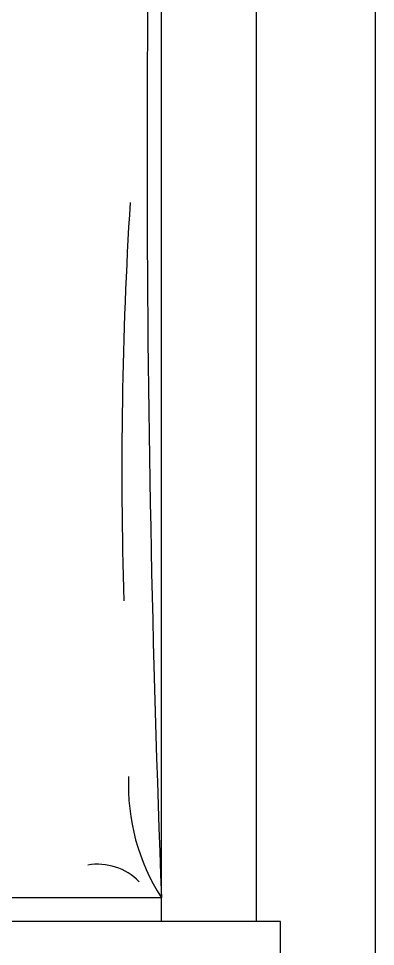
# Model space of a CAD drawing. Extents: x 356 to 4894, y 3257 to 6442.
# Drawn here: x 4569 to 4869, y 4582 to 5362 of the extents above; entities that cross this region are included whole.
import ezdxf

# ---------------------------------------------------------------- set-up
doc = ezdxf.new("R2010")
doc.units = 0
doc.header["$LTSCALE"] = 10
doc.header["$MEASUREMENT"] = 0
for name, color, linetype in [('3', 3, 'CONTINUOUS'), ('4', 4, 'CONTINUOUS'), ('7', 7, 'CONTINUOUS')]:
    doc.layers.add(name, color=color, linetype=linetype)

msp = doc.modelspace()

# ---------------------------------------------------------------- linework, layer by layer
at = {"layer": '3'}
for centre, radius, start, end in [((8337.47, 4981.55), 3681.93, 176.48067, 181.6975), ((4834.43, 4716.9), 173.35, 177.4578, 212.91262), ((4635.15, 4602.06), 48.79, 44.31063, 99.58999)]:
    msp.add_arc(centre, radius, start, end, dxfattribs=at)
at = {"layer": '4'}
for p, q in [((4868.91, 3852.71), (4868.91, 6052.71)), ((4688.91, 4602.71), (4688.91, 5890.71)), ((4768.91, 4602.71), (4768.91, 5890.71)), ((4788.91, 4602.71), (4048.91, 4602.71)), ((4788.91, 4002.71), (4788.91, 4602.71))]:
    msp.add_line(p, q, dxfattribs=at)
at = {"layer": '7'}
msp.add_line((4688.91, 4622.71), (4473.43, 4622.71), dxfattribs=at)
msp.add_arc((20723.81, 5246.71), 16047.04, 177.771453, 182.228547, dxfattribs=at)

doc.saveas('drawing.dxf')
